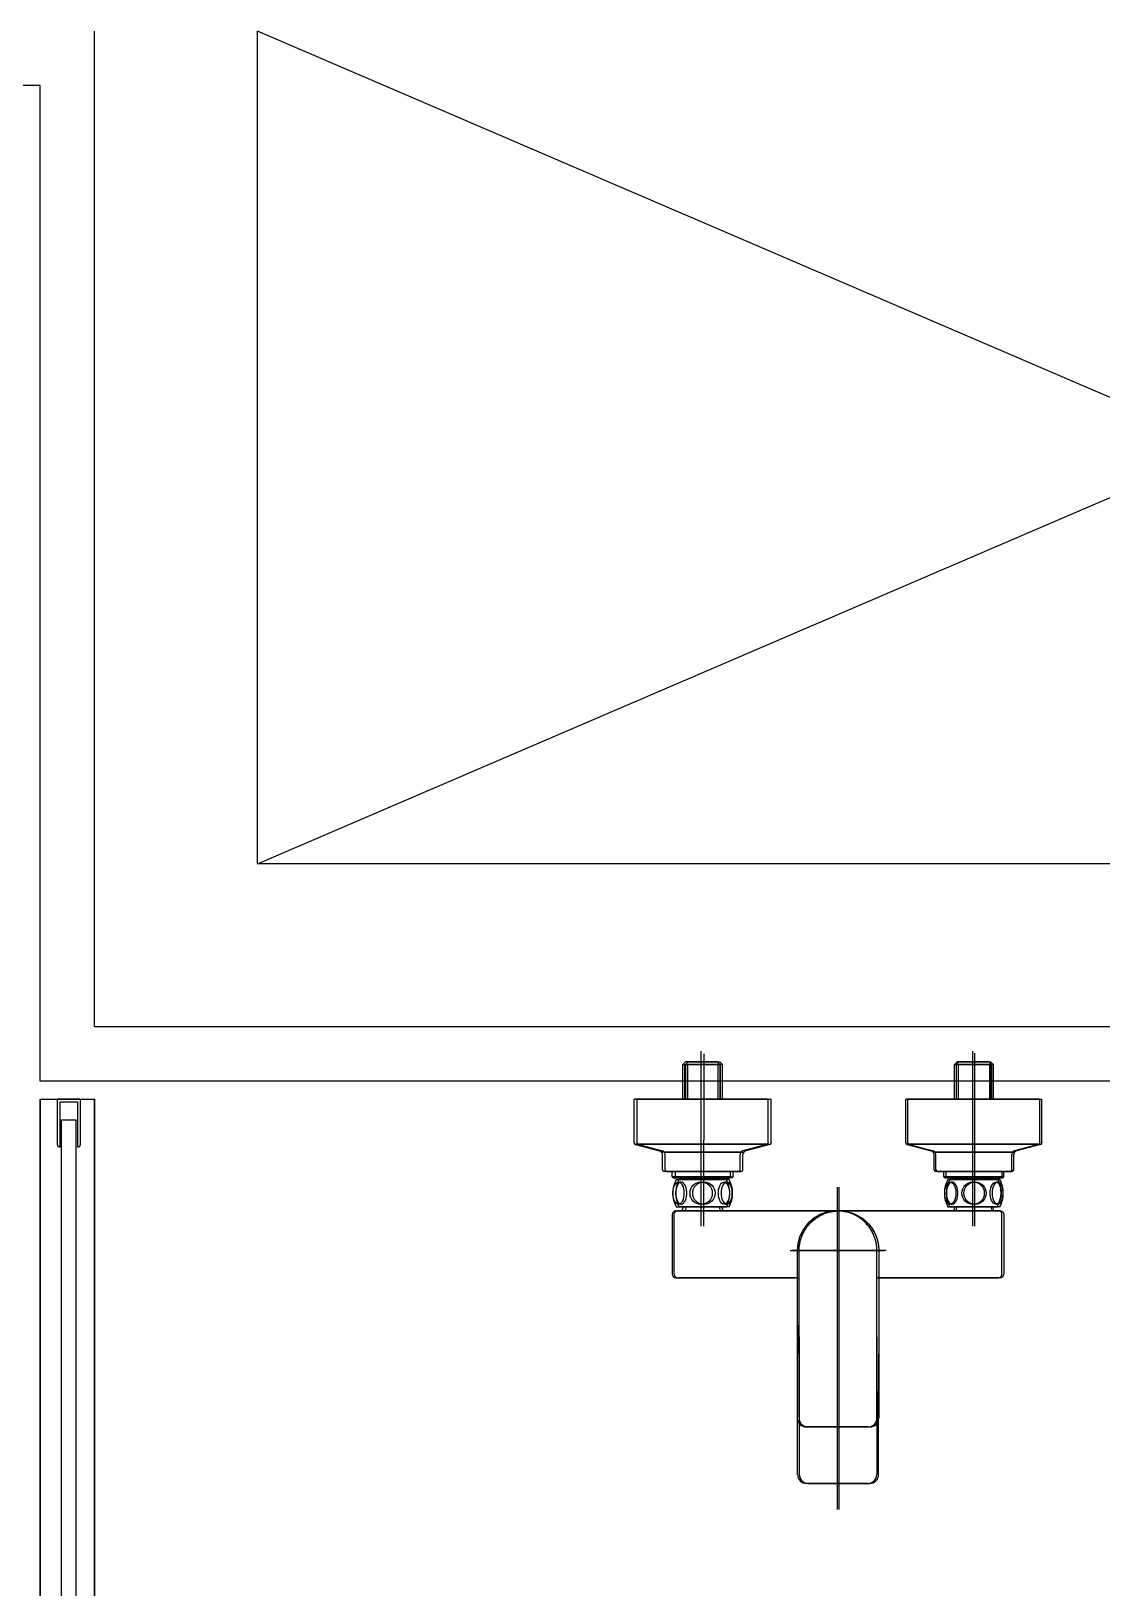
# Model space of a CAD drawing. Header units: millimetres. Extents: x 238075 to 303070, y -258150 to -205841.
# Drawn here: x 250818 to 251409, y -239571 to -238711 of the extents above; entities that cross this region are included whole.
import ezdxf

# ---------------------------------------------------------------- set-up
doc = ezdxf.new("R2010")
doc.units = ezdxf.units.MM
doc.header["$LTSCALE"] = 200
for name, color, linetype in [('L4', 4, 'Continuous'), ('아파트', 253, 'Continuous'), ('헤드반경1', 1, 'Continuous')]:
    doc.layers.add(name, color=color, linetype=linetype)

# ---------------------------------------------------------------- blocks, each defined once
blk = doc.blocks.new('A$C221D5E5E')
at = {"layer": '헤드반경1'}
blk.add_circle((0, 0), 2600, dxfattribs=at)

msp = doc.modelspace()

# ---------------------------------------------------------------- linework, layer by layer
at = {"layer": 'L4'}
for p, q in [((250852.64, -239261.22), (250852.64, -238711.22)), ((250942.64, -239171.22), (252012.64, -238711.22)), ((252012.64, -239171.22), (250942.64, -238711.22)), ((250942.64, -239171.22), (250942.64, -238711.22)), ((250822.64, -238741.22), (249402.64, -238741.22)), ((250822.64, -239291.22), (250822.64, -238741.22)), ((251842.64, -239171.22), (250942.64, -239171.22)), ((251752.64, -239261.22), (250852.64, -239261.22)), ((251187.64, -239371.48), (251187.64, -239274.68)), ((251189.09, -239371.48), (251189.21, -239276.24)), ((251337.63, -239371.48), (251337.63, -239274.68)), ((251338.64, -239371.48), (251338.64, -239275.87)), ((251178.89, -239280.68), (251177.39, -239282.18)), ((251177.39, -239301.22), (251177.39, -239282.18)), ((251177.39, -239282.18), (251197.89, -239282.18)), ((251178.55, -239301.22), (251178.55, -239282.18)), ((251196.39, -239280.68), (251178.89, -239280.68)), ((251178.9, -239282.18), (251180.4, -239280.68)), ((251178.9, -239282.18), (251178.9, -239301.22)), ((251199.4, -239282.18), (251178.9, -239282.18)), ((251180.06, -239282.18), (251180.06, -239301.22)), ((251180.4, -239280.68), (251197.9, -239280.68)), ((251197.89, -239282.18), (251196.39, -239280.68)), ((251196.73, -239282.18), (251196.73, -239301.22)), ((251197.89, -239282.18), (251197.89, -239301.22)), ((251197.9, -239280.68), (251199.4, -239282.18)), ((251198.24, -239301.22), (251198.24, -239282.18)), ((251199.4, -239301.22), (251199.4, -239282.18)), ((251328.88, -239280.68), (251327.38, -239282.18)), ((251327.38, -239301.22), (251327.38, -239282.18)), ((251327.38, -239282.18), (251347.88, -239282.18)), ((251328.39, -239282.18), (251329.89, -239280.68)), ((251328.39, -239282.18), (251328.39, -239301.22)), ((251348.89, -239282.18), (251328.39, -239282.18)), ((251328.54, -239301.22), (251328.54, -239282.18)), ((251346.38, -239280.68), (251328.88, -239280.68)), ((251329.55, -239282.18), (251329.55, -239301.22)), ((251329.89, -239280.68), (251347.39, -239280.68)), ((251347.88, -239282.18), (251346.38, -239280.68)), ((251346.72, -239282.18), (251346.72, -239301.22)), ((251347.39, -239280.68), (251348.89, -239282.18)), ((251347.73, -239301.22), (251347.73, -239282.18)), ((251347.88, -239282.18), (251347.88, -239301.22)), ((251348.89, -239301.22), (251348.89, -239282.18)), ((251722.64, -239291.22), (250822.64, -239291.22)), ((250822.64, -239301.22), (250822.64, -240301.22)), ((250822.64, -240301.22), (250822.64, -239301.22)), ((250822.64, -239301.22), (250852.64, -239301.22)), ((250831.1, -239301.41), (250831.1, -239301.41)), ((250832.04, -239301.65), (250832.04, -239326.15)), ((250843.84, -239301.22), (250833.04, -239301.22)), ((250833.69, -239327.35), (250833.69, -239302.65)), ((250833.69, -239302.65), (250843.19, -239302.65)), ((250839.03, -239301.41), (250839.03, -239301.41)), ((250843.19, -239302.65), (250843.19, -239327.35)), ((250844.84, -239326.15), (250844.84, -239301.65)), ((250852.64, -240301.22), (250852.64, -239301.22)), ((250852.64, -240301.22), (250852.64, -239301.22)), ((250852.64, -239301.22), (250852.64, -240301.22)), ((251150.64, -239325.22), (251150.64, -239301.22)), ((251224.64, -239301.22), (251150.64, -239301.22)), ((251152.15, -239325.22), (251152.15, -239301.22)), ((251152.15, -239301.22), (251226.15, -239301.22)), ((251224.64, -239325.22), (251224.64, -239301.22)), ((251226.15, -239325.22), (251226.15, -239301.22)), ((251300.63, -239325.22), (251300.63, -239301.22)), ((251374.63, -239301.22), (251300.63, -239301.22)), ((251301.64, -239325.22), (251301.64, -239301.22)), ((251301.64, -239301.22), (251375.64, -239301.22)), ((251374.63, -239325.22), (251374.63, -239301.22)), ((251375.64, -239325.22), (251375.64, -239301.22)), ((250834.44, -239689.49), (250834.44, -239312.65, 0)), ((250834.44, -239312.65, 0), (250842.44, -239312.65, 0)), ((250842.44, -239689.49), (250842.44, -239312.65, 0)), ((251150.64, -239325.22), (251150.64, -239325.4)), ((251224.41, -239326.03), (251150.87, -239326.03)), ((251151.38, -239326.36), (251164.64, -239329.83)), ((251152.15, -239325.22), (251152.15, -239325.4)), ((251152.38, -239326.03), (251225.92, -239326.03)), ((251152.96, -239326.38), (251166.15, -239329.83)), ((251223.83, -239326.38), (251210.63, -239329.83)), ((251225.4, -239326.36), (251212.14, -239329.83)), ((251224.64, -239325.22), (251224.64, -239325.4)), ((251226.15, -239325.22), (251226.15, -239325.4)), ((251300.63, -239325.22), (251300.63, -239325.4)), ((251374.4, -239326.03), (251300.86, -239326.03)), ((251301.38, -239326.36), (251314.63, -239329.83)), ((251301.64, -239325.22), (251301.64, -239325.4)), ((251301.87, -239326.03), (251375.41, -239326.03)), ((251302.45, -239326.38), (251315.64, -239329.83)), ((251373.82, -239326.38), (251360.62, -239329.83)), ((251374.89, -239326.36), (251361.63, -239329.83)), ((251374.63, -239325.22), (251374.63, -239325.4)), ((251375.64, -239325.22), (251375.64, -239325.4)), ((251209.55, -239330.54), (251165.72, -239330.54)), ((251166.14, -239340.22), (251166.14, -239331.77)), ((251167.23, -239330.54), (251211.06, -239330.54)), ((251167.65, -239340.22), (251167.65, -239331.77)), ((251209.14, -239340.22), (251209.14, -239331.77)), ((251210.65, -239340.22), (251210.65, -239331.77)), ((251359.55, -239330.54), (251315.71, -239330.54)), ((251316.13, -239340.22), (251316.13, -239331.77)), ((251316.72, -239330.54), (251360.55, -239330.54)), ((251317.14, -239340.22), (251317.14, -239331.77)), ((251359.13, -239340.22), (251359.13, -239331.77)), ((251360.14, -239340.22), (251360.14, -239331.77)), ((251208.14, -239341.22), (251167.14, -239341.22)), ((251168.65, -239341.22), (251209.65, -239341.22)), ((251171.64, -239344.18), (251171.64, -239341.22)), ((251172.14, -239344.68), (251171.64, -239344.18)), ((251203.64, -239344.18), (251171.64, -239344.18)), ((251203.14, -239344.68), (251172.14, -239344.68)), ((251172.14, -239344.68), (251203.14, -239344.68)), ((251173.15, -239341.22), (251173.15, -239344.18)), ((251173.15, -239344.18), (251173.65, -239344.68)), ((251173.15, -239344.18), (251205.15, -239344.18)), ((251204.65, -239344.68), (251173.65, -239344.68)), ((251204.65, -239344.68), (251173.65, -239344.68)), ((251173.79, -239345.68), (251201.49, -239345.68)), ((251203, -239345.68), (251175.3, -239345.68)), ((251175.94, -239345.68), (251175.94, -239344.68)), ((251177.45, -239344.68), (251177.45, -239345.68)), ((251199.34, -239344.68), (251199.34, -239345.68)), ((251200.85, -239345.68), (251200.85, -239344.68)), ((251203.64, -239344.18), (251203.14, -239344.68)), ((251203.64, -239341.22), (251203.64, -239344.18)), ((251204.65, -239344.68), (251205.15, -239344.18)), ((251205.15, -239344.18), (251205.15, -239341.22)), ((251358.13, -239341.22), (251317.13, -239341.22)), ((251318.14, -239341.22), (251359.14, -239341.22)), ((251321.63, -239344.18), (251321.63, -239341.22)), ((251322.13, -239344.68), (251321.63, -239344.18)), ((251353.63, -239344.18), (251321.63, -239344.18)), ((251322.13, -239344.68), (251353.13, -239344.68)), ((251322.13, -239344.68), (251353.13, -239344.68)), ((251322.64, -239341.22), (251322.64, -239344.18)), ((251322.64, -239344.18), (251323.14, -239344.68)), ((251322.64, -239344.18), (251354.64, -239344.18)), ((251323.14, -239344.68), (251354.14, -239344.68)), ((251354.14, -239344.68), (251323.14, -239344.68)), ((251323.78, -239345.68), (251351.48, -239345.68)), ((251352.49, -239345.68), (251324.79, -239345.68)), ((251325.93, -239345.68), (251325.93, -239344.68)), ((251326.94, -239344.68), (251326.94, -239345.68)), ((251349.33, -239344.68), (251349.33, -239345.68)), ((251350.34, -239345.68), (251350.34, -239344.68)), ((251353.63, -239344.18), (251353.13, -239344.68)), ((251353.63, -239341.22), (251353.63, -239344.18)), ((251354.14, -239344.68), (251354.64, -239344.18)), ((251354.64, -239344.18), (251354.64, -239341.22)), ((251172.01, -239352.56), (251172.13, -239351.34)), ((251172.01, -239353.8), (251172.01, -239352.56)), ((251172.13, -239355.02), (251172.01, -239353.8)), ((251172.13, -239351.34), (251172.38, -239350.19)), ((251172.38, -239356.16), (251172.13, -239355.02)), ((251172.38, -239350.19), (251172.73, -239349.17)), ((251172.73, -239349.17), (251173.18, -239348.32)), ((251173.18, -239348.32), (251173.7, -239347.66)), ((251173.57, -239351.94), (251173.5, -239353.18)), ((251173.5, -239353.18), (251173.57, -239354.42)), ((251173.75, -239350.75), (251173.57, -239351.94)), ((251173.57, -239354.42), (251173.75, -239355.6)), ((251173.7, -239347.66), (251174.28, -239347.23)), ((251174.05, -239349.67), (251173.75, -239350.75)), ((251174.45, -239348.72), (251174.05, -239349.67)), ((251174.28, -239347.23), (251174.89, -239347.04)), ((251174.94, -239347.96), (251174.45, -239348.72)), ((251174.89, -239347.04), (251175.5, -239347.1)), ((251175.49, -239347.41), (251174.94, -239347.96)), ((251176.09, -239347.1), (251175.49, -239347.41)), ((251175.5, -239347.1), (251176.1, -239347.41)), ((251176.7, -239347.04), (251176.09, -239347.1)), ((251176.1, -239347.41), (251176.65, -239347.96)), ((251176.65, -239347.96), (251177.14, -239348.72)), ((251177.31, -239347.23), (251176.7, -239347.04)), ((251177.14, -239348.72), (251177.54, -239349.67)), ((251177.89, -239347.66), (251177.31, -239347.23)), ((251177.54, -239349.67), (251177.84, -239350.75)), ((251177.84, -239350.75), (251178.02, -239351.94)), ((251178.02, -239354.42), (251177.84, -239355.6)), ((251178.41, -239348.32), (251177.89, -239347.66)), ((251178.02, -239351.94), (251178.08, -239353.18)), ((251178.08, -239353.18), (251178.02, -239354.42)), ((251178.86, -239349.17), (251178.41, -239348.32)), ((251179.21, -239350.19), (251178.86, -239349.17)), ((251179.45, -239351.34), (251179.21, -239350.19)), ((251179.21, -239356.16), (251179.45, -239355.02)), ((251179.58, -239352.56), (251179.45, -239351.34)), ((251179.45, -239355.02), (251179.58, -239353.8)), ((251179.58, -239353.8), (251179.58, -239352.56)), ((251197.07, -239352.56), (251197.19, -239351.34)), ((251197.07, -239353.8), (251197.07, -239352.56)), ((251197.19, -239355.02), (251197.07, -239353.8)), ((251197.19, -239351.34), (251197.44, -239350.19)), ((251197.44, -239356.16), (251197.19, -239355.02)), ((251197.44, -239350.19), (251197.8, -239349.17)), ((251197.8, -239349.17), (251198.25, -239348.32)), ((251198.25, -239348.32), (251198.79, -239347.66)), ((251198.62, -239351.94), (251198.56, -239353.18)), ((251198.56, -239353.18), (251198.62, -239354.42)), ((251198.81, -239350.75), (251198.62, -239351.94)), ((251198.62, -239354.42), (251198.81, -239355.6)), ((251198.79, -239347.66), (251199.38, -239347.23)), ((251199.12, -239349.67), (251198.81, -239350.75)), ((251199.52, -239348.72), (251199.12, -239349.67)), ((251199.38, -239347.23), (251200, -239347.04)), ((251200.02, -239347.96), (251199.52, -239348.72)), ((251200, -239347.04), (251200.62, -239347.1)), ((251200.59, -239347.41), (251200.02, -239347.96)), ((251201.19, -239347.1), (251200.59, -239347.41)), ((251200.62, -239347.1), (251201.23, -239347.41)), ((251201.82, -239347.04), (251201.19, -239347.1)), ((251201.23, -239347.41), (251201.8, -239347.96)), ((251201.8, -239347.96), (251202.29, -239348.72)), ((251202.44, -239347.23), (251201.82, -239347.04)), ((251202.29, -239348.72), (251202.7, -239349.67)), ((251203.03, -239347.66), (251202.44, -239347.23)), ((251202.7, -239349.67), (251203.01, -239350.75)), ((251203.01, -239350.75), (251203.2, -239351.94)), ((251203.2, -239354.42), (251203.01, -239355.6)), ((251203.56, -239348.32), (251203.03, -239347.66)), ((251203.2, -239351.94), (251203.26, -239353.18)), ((251203.26, -239353.18), (251203.2, -239354.42)), ((251204.02, -239349.17), (251203.56, -239348.32)), ((251204.38, -239350.19), (251204.02, -239349.17)), ((251204.63, -239351.34), (251204.38, -239350.19)), ((251204.38, -239356.16), (251204.63, -239355.02)), ((251204.75, -239352.56), (251204.63, -239351.34)), ((251204.63, -239355.02), (251204.75, -239353.8)), ((251204.75, -239353.8), (251204.75, -239352.56)), ((251262.64, -239349.89), (251262.64, -239528)), ((251263.64, -239349.89), (251263.64, -239528)), ((251322.02, -239352.56), (251322.15, -239351.34)), ((251322.02, -239353.8), (251322.02, -239352.56)), ((251322.15, -239355.02), (251322.02, -239353.8)), ((251322.15, -239351.34), (251322.4, -239350.19)), ((251322.4, -239356.16), (251322.15, -239355.02)), ((251322.4, -239350.19), (251322.76, -239349.17)), ((251322.76, -239349.17), (251323.21, -239348.32)), ((251323.08, -239351.94), (251323.02, -239353.18)), ((251323.02, -239353.18), (251323.08, -239354.42)), ((251323.27, -239350.75), (251323.08, -239351.94)), ((251323.08, -239354.42), (251323.27, -239355.6)), ((251323.21, -239348.32), (251323.74, -239347.66)), ((251323.57, -239349.67), (251323.27, -239350.75)), ((251323.98, -239348.72), (251323.57, -239349.67)), ((251323.74, -239347.66), (251324.33, -239347.23)), ((251324.48, -239347.96), (251323.98, -239348.72)), ((251324.33, -239347.23), (251324.95, -239347.04)), ((251325.04, -239347.41), (251324.48, -239347.96)), ((251324.95, -239347.04), (251325.58, -239347.1)), ((251325.65, -239347.1), (251325.04, -239347.41)), ((251325.58, -239347.1), (251326.19, -239347.41)), ((251326.28, -239347.04), (251325.65, -239347.1)), ((251326.19, -239347.41), (251326.75, -239347.96)), ((251326.9, -239347.23), (251326.28, -239347.04)), ((251326.75, -239347.96), (251327.25, -239348.72)), ((251327.49, -239347.66), (251326.9, -239347.23)), ((251327.25, -239348.72), (251327.66, -239349.67)), ((251328.02, -239348.32), (251327.49, -239347.66)), ((251327.66, -239349.67), (251327.96, -239350.75)), ((251327.96, -239350.75), (251328.15, -239351.94)), ((251328.15, -239354.42), (251327.96, -239355.6)), ((251328.48, -239349.17), (251328.02, -239348.32)), ((251328.15, -239351.94), (251328.22, -239353.18)), ((251328.22, -239353.18), (251328.15, -239354.42)), ((251328.84, -239350.19), (251328.48, -239349.17)), ((251329.08, -239351.34), (251328.84, -239350.19)), ((251328.84, -239356.16), (251329.08, -239355.02)), ((251329.21, -239352.56), (251329.08, -239351.34)), ((251329.08, -239355.02), (251329.21, -239353.8)), ((251329.21, -239353.8), (251329.21, -239352.56)), ((251347.2, -239352.56), (251347.32, -239351.34)), ((251347.2, -239353.8), (251347.2, -239352.56)), ((251347.32, -239355.02), (251347.2, -239353.8)), ((251347.32, -239351.34), (251347.56, -239350.19)), ((251347.56, -239356.16), (251347.32, -239355.02)), ((251347.56, -239350.19), (251347.92, -239349.17)), ((251347.92, -239349.17), (251348.36, -239348.32)), ((251348.25, -239351.94), (251348.19, -239353.18)), ((251348.19, -239353.18), (251348.25, -239354.42)), ((251348.44, -239350.75), (251348.25, -239351.94)), ((251348.25, -239354.42), (251348.44, -239355.6)), ((251348.36, -239348.32), (251348.89, -239347.66)), ((251348.74, -239349.67), (251348.44, -239350.75)), ((251349.14, -239348.72), (251348.74, -239349.67)), ((251348.89, -239347.66), (251349.46, -239347.23)), ((251349.63, -239347.96), (251349.14, -239348.72)), ((251349.46, -239347.23), (251350.07, -239347.04)), ((251350.18, -239347.41), (251349.63, -239347.96)), ((251350.07, -239347.04), (251350.69, -239347.1)), ((251350.77, -239347.1), (251350.18, -239347.41)), ((251350.69, -239347.1), (251351.28, -239347.41)), ((251351.39, -239347.04), (251350.77, -239347.1)), ((251351.28, -239347.41), (251351.84, -239347.96)), ((251352, -239347.23), (251351.39, -239347.04)), ((251351.84, -239347.96), (251352.32, -239348.72)), ((251352.58, -239347.66), (251352, -239347.23)), ((251352.32, -239348.72), (251352.73, -239349.67)), ((251353.1, -239348.32), (251352.58, -239347.66)), ((251352.73, -239349.67), (251353.02, -239350.75)), ((251353.02, -239350.75), (251353.21, -239351.94)), ((251353.21, -239354.42), (251353.02, -239355.6)), ((251353.55, -239349.17), (251353.1, -239348.32)), ((251353.21, -239351.94), (251353.27, -239353.18)), ((251353.27, -239353.18), (251353.21, -239354.42)), ((251353.9, -239350.19), (251353.55, -239349.17)), ((251354.14, -239351.34), (251353.9, -239350.19)), ((251353.9, -239356.16), (251354.14, -239355.02)), ((251354.26, -239352.56), (251354.14, -239351.34)), ((251354.14, -239355.02), (251354.26, -239353.8)), ((251354.26, -239353.8), (251354.26, -239352.56)), ((251172.73, -239357.18), (251172.38, -239356.16)), ((251173.18, -239358.04), (251172.73, -239357.18)), ((251173.7, -239358.7), (251173.18, -239358.04)), ((251173.63, -239362.98), (251262.64, -239362.98)), ((251174.28, -239359.13), (251173.7, -239358.7)), ((251173.75, -239355.6), (251174.05, -239356.69)), ((251173.79, -239360.68), (251201.49, -239360.68)), ((251174.05, -239356.69), (251174.45, -239357.64)), ((251174.89, -239359.32), (251174.28, -239359.13)), ((251174.45, -239357.64), (251174.94, -239358.4)), ((251263.64, -239362.98), (251174.63, -239362.98)), ((251175.5, -239359.26), (251174.89, -239359.32)), ((251174.94, -239358.4), (251175.49, -239358.94)), ((251203, -239360.68), (251175.3, -239360.68)), ((251175.49, -239358.94), (251176.09, -239359.26)), ((251176.1, -239358.94), (251175.5, -239359.26)), ((251176.09, -239359.26), (251176.7, -239359.32)), ((251176.65, -239358.4), (251176.1, -239358.94)), ((251177.14, -239357.64), (251176.65, -239358.4)), ((251176.7, -239359.32), (251177.31, -239359.13)), ((251177.54, -239356.69), (251177.14, -239357.64)), ((251177.14, -239362.98), (251177.75, -239360.68)), ((251177.31, -239359.13), (251177.89, -239358.7)), ((251177.84, -239355.6), (251177.54, -239356.69)), ((251177.89, -239358.7), (251178.41, -239358.04)), ((251178.41, -239358.04), (251178.86, -239357.18)), ((251179.26, -239360.68), (251178.65, -239362.98)), ((251178.86, -239357.18), (251179.21, -239356.16)), ((251199.15, -239362.98), (251179.15, -239362.98)), ((251197.8, -239357.18), (251197.44, -239356.16)), ((251197.52, -239360.68), (251198.14, -239362.98)), ((251198.25, -239358.04), (251197.8, -239357.18)), ((251198.79, -239358.7), (251198.25, -239358.04)), ((251199.38, -239359.13), (251198.79, -239358.7)), ((251198.81, -239355.6), (251199.12, -239356.69)), ((251199.65, -239362.98), (251199.03, -239360.68)), ((251199.12, -239356.69), (251199.52, -239357.64)), ((251200, -239359.32), (251199.38, -239359.13)), ((251199.52, -239357.64), (251200.02, -239358.4)), ((251200.62, -239359.26), (251200, -239359.32)), ((251200.02, -239358.4), (251200.59, -239358.94)), ((251200.59, -239358.94), (251201.19, -239359.26)), ((251201.23, -239358.94), (251200.62, -239359.26)), ((251201.19, -239359.26), (251201.82, -239359.32)), ((251201.8, -239358.4), (251201.23, -239358.94)), ((251202.29, -239357.64), (251201.8, -239358.4)), ((251201.82, -239359.32), (251202.44, -239359.13)), ((251202.7, -239356.69), (251202.29, -239357.64)), ((251202.44, -239359.13), (251203.03, -239358.7)), ((251203.01, -239355.6), (251202.7, -239356.69)), ((251203.03, -239358.7), (251203.56, -239358.04)), ((251203.56, -239358.04), (251204.02, -239357.18)), ((251204.02, -239357.18), (251204.38, -239356.16)), ((251262.64, -239362.98), (251351.65, -239362.98)), ((251352.65, -239362.98), (251263.64, -239362.98)), ((251274.05, -239363.77), (251274.05, -239363.8)), ((251322.76, -239357.18), (251322.4, -239356.16)), ((251323.21, -239358.04), (251322.76, -239357.18)), ((251323.74, -239358.7), (251323.21, -239358.04)), ((251323.27, -239355.6), (251323.57, -239356.69)), ((251323.57, -239356.69), (251323.98, -239357.64)), ((251324.33, -239359.13), (251323.74, -239358.7)), ((251323.78, -239360.68), (251351.48, -239360.68)), ((251323.98, -239357.64), (251324.48, -239358.4)), ((251324.95, -239359.32), (251324.33, -239359.13)), ((251324.48, -239358.4), (251325.04, -239358.94)), ((251352.49, -239360.68), (251324.79, -239360.68)), ((251325.58, -239359.26), (251324.95, -239359.32)), ((251325.04, -239358.94), (251325.65, -239359.26)), ((251326.19, -239358.94), (251325.58, -239359.26)), ((251325.65, -239359.26), (251326.28, -239359.32)), ((251326.75, -239358.4), (251326.19, -239358.94)), ((251326.28, -239359.32), (251326.9, -239359.13)), ((251327.25, -239357.64), (251326.75, -239358.4)), ((251326.9, -239359.13), (251327.49, -239358.7)), ((251327.13, -239362.98), (251327.74, -239360.68)), ((251327.66, -239356.69), (251327.25, -239357.64)), ((251327.49, -239358.7), (251328.02, -239358.04)), ((251327.63, -239362.98), (251347.63, -239362.98)), ((251327.96, -239355.6), (251327.66, -239356.69)), ((251328.02, -239358.04), (251328.48, -239357.18)), ((251328.75, -239360.68), (251328.14, -239362.98)), ((251328.48, -239357.18), (251328.84, -239356.16)), ((251347.51, -239360.68), (251348.13, -239362.98)), ((251347.92, -239357.18), (251347.56, -239356.16)), ((251348.36, -239358.04), (251347.92, -239357.18)), ((251348.89, -239358.7), (251348.36, -239358.04)), ((251348.44, -239355.6), (251348.74, -239356.69)), ((251349.14, -239362.98), (251348.52, -239360.68)), ((251348.74, -239356.69), (251349.14, -239357.64)), ((251349.46, -239359.13), (251348.89, -239358.7)), ((251349.14, -239357.64), (251349.63, -239358.4)), ((251350.07, -239359.32), (251349.46, -239359.13)), ((251349.63, -239358.4), (251350.18, -239358.94)), ((251350.69, -239359.26), (251350.07, -239359.32)), ((251350.18, -239358.94), (251350.77, -239359.26)), ((251351.28, -239358.94), (251350.69, -239359.26)), ((251350.77, -239359.26), (251351.39, -239359.32)), ((251351.84, -239358.4), (251351.28, -239358.94)), ((251351.39, -239359.32), (251352, -239359.13)), ((251352.32, -239357.64), (251351.84, -239358.4)), ((251352, -239359.13), (251352.58, -239358.7)), ((251352.73, -239356.69), (251352.32, -239357.64)), ((251352.58, -239358.7), (251353.1, -239358.04)), ((251353.02, -239355.6), (251352.73, -239356.69)), ((251353.1, -239358.04), (251353.55, -239357.18)), ((251353.55, -239357.18), (251353.9, -239356.16)), ((251171.64, -239364.98), (251171.64, -239396.49)), ((251172.64, -239396.49), (251172.64, -239364.98)), ((251353.64, -239396.49), (251353.64, -239364.98)), ((251354.64, -239364.98), (251354.64, -239396.49)), ((251236.64, -239384.93), (251288.64, -239384.93)), ((251289.64, -239384.93), (251237.64, -239384.93)), ((251240.64, -239384.93), (251240.64, -239399.96)), ((251241.64, -239399.96), (251241.64, -239384.93)), ((251284.64, -239399.96), (251284.64, -239384.93)), ((251285.64, -239384.93), (251285.64, -239399.96)), ((251173.64, -239399.96), (251239.19, -239399.96)), ((251240.19, -239399.96), (251174.64, -239399.96)), ((251240.64, -239399.96), (251240.64, -239401.96)), ((251240.64, -239401.96), (251240.65, -239409.96)), ((251241.64, -239399.37), (251241.62, -239399.27)), ((251241.67, -239432.62), (251241.64, -239399.96)), ((251284.61, -239432.62), (251284.64, -239399.96)), ((251284.64, -239399.37), (251284.65, -239399.27)), ((251285.64, -239401.96), (251285.63, -239409.96)), ((251285.64, -239399.96), (251285.64, -239401.96)), ((251286.09, -239399.96), (251351.64, -239399.96)), ((251352.64, -239399.96), (251287.09, -239399.96)), ((251240.65, -239409.96), (251240.68, -239441.96)), ((251285.63, -239409.96), (251285.6, -239441.96)), ((251241.67, -239432.62), (251241.75, -239508.52)), ((251284.61, -239432.62), (251284.53, -239508.52)), ((251240.72, -239482.08), (251240.68, -239441.97)), ((251285.56, -239482.08), (251285.6, -239441.97)), ((251240.74, -239508.52), (251240.72, -239482.08)), ((251279.64, -239482.35), (251245.64, -239482.35)), ((251246.64, -239482.35), (251280.64, -239482.35)), ((251285.53, -239508.52), (251285.56, -239482.08)), ((251279.53, -239513.52), (251245.75, -239513.52)), ((251246.75, -239513.52), (251280.53, -239513.52))]:
    msp.add_line(p, q, dxfattribs=at)
for centre in [(251187.56, -239353.18), (251189.07, -239353.18), (251337.71, -239353.18), (251338.72, -239353.18)]:
    msp.add_circle(centre, 6.15, dxfattribs=at)
for centre, radius, start, end in [((250832.68, -239301.77), 0.652, 56.60222, 169.79745), ((250844.2, -239301.77), 0.652, 10.20255, 123.39778), ((250833.54, -239326.15), 1.5, 180, 266.03486), ((250833.39, -239327.35), 0.3, 278.87343, 0), ((250843.49, -239327.35), 0.3, 180, 261.12657), ((250843.34, -239326.15), 1.5, 273.96514, 360), ((251151.64, -239325.4), 1, 180, 255.33878), ((251153.15, -239325.4), 1, 180, 259.04594), ((251223.64, -239325.4), 1, 280.95406, 0), ((251225.15, -239325.4), 1, 284.66122, 0), ((251301.63, -239325.4), 1, 180, 255.33878), ((251302.64, -239325.4), 1, 180, 259.04594), ((251373.63, -239325.4), 1, 280.95406, 0), ((251374.64, -239325.4), 1, 284.66122, 0), ((251164.14, -239331.77), 2, 0, 75.33878), ((251165.65, -239331.77), 2, 0, 75.33878), ((251211.14, -239331.77), 2, 104.66122, 180), ((251212.65, -239331.77), 2, 104.66122, 180), ((251314.13, -239331.77), 2, 0, 75.33878), ((251315.14, -239331.77), 2, 0, 75.33878), ((251361.13, -239331.77), 2, 104.66122, 180), ((251362.14, -239331.77), 2, 104.66122, 180), ((251167.14, -239340.22), 1, 180, 270), ((251168.65, -239340.22), 1, 180, 270), ((251187.64, -239353.18), 15.75, 151.56311, 180), ((251189.15, -239353.18), 15.75, 151.56311, 208.43689), ((251187.64, -239353.18), 15.75, 331.56311, 28.43689), ((251189.15, -239353.18), 15.75, 0, 28.43689), ((251208.14, -239340.22), 1, 270, 0), ((251209.65, -239340.22), 1, 270, 0), ((251317.13, -239340.22), 1, 180, 270), ((251318.14, -239340.22), 1, 180, 270), ((251337.63, -239353.18), 15.75, 151.56311, 180), ((251338.64, -239353.18), 15.75, 151.56311, 208.43689), ((251337.37, -239352.72), 15.77, 329.6691, 26.51259), ((251338.64, -239353.18), 15.75, 0, 28.43689), ((251358.13, -239340.22), 1, 270, 0), ((251359.14, -239340.22), 1, 270, 0), ((251187.64, -239353.18), 15.75, 180, 208.43689), ((251189.15, -239353.18), 15.75, 331.56311, 0), ((251337.63, -239353.18), 15.75, 180, 208.43689), ((251338.64, -239353.18), 15.75, 331.56311, 0), ((251173.64, -239397.96), 2, 180, 270), ((251174.64, -239397.96), 2, 180, 270), ((251351.64, -239397.96), 2, 270, 0), ((251352.64, -239397.96), 2, 270, 0), ((251239.19, -239404.96), 5, 77.65772, 89.99996), ((251240.19, -239404.96), 5, 73.16689, 90.00001), ((251239.19, -239404.96), 5, 73.16586, 77.659), ((251286.09, -239404.96), 5, 89.99999, 106.83311), ((251287.08, -239404.96), 5, 102.341, 106.83414), ((251287.09, -239404.96), 5, 90.00004, 102.34228), ((251245.64, -239477.35), 5, 180, 270), ((251246.64, -239477.35), 5, 180, 270), ((251279.64, -239477.35), 5, 270, 0), ((251280.64, -239477.35), 5, 270, 0), ((251245.75, -239508.52), 5, 180.05794, 270), ((251246.75, -239508.52), 5, 180.05794, 270), ((251279.53, -239508.52), 5, 270, 359.94206), ((251280.53, -239508.52), 5, 270, 359.94206)]:
    msp.add_arc(centre, radius, start, end, dxfattribs=at)
for points, knots in [([(251173.64, -239362.98), (251173.4, -239362.98), (251173.15, -239363.02), (251172.66, -239363.22), (251172.42, -239363.37), (251172.03, -239363.76), (251171.88, -239364), (251171.68, -239364.49), (251171.64, -239364.74), (251171.64, -239364.98)], [0, 0, 0, 0, 0.25, 0.25, 0.5, 0.5, 0.75, 0.75, 1, 1, 1, 1]), ([(251172.64, -239364.98), (251172.64, -239364.74), (251172.68, -239364.49), (251172.88, -239364), (251173.03, -239363.76), (251173.42, -239363.37), (251173.66, -239363.22), (251174.15, -239363.02), (251174.4, -239362.98), (251174.64, -239362.98)], [0, 0, 0, 0, 0.25, 0.25, 0.5, 0.5, 0.75, 0.75, 1, 1, 1, 1]), ([(251284.64, -239384.93), (251284.64, -239383.48), (251284.5, -239382.06), (251284.08, -239379.95), (251283.91, -239379.26), (251283.49, -239377.88), (251283.24, -239377.19), (251282.42, -239375.19), (251281.74, -239373.93), (251280.55, -239372.13), (251280.12, -239371.55), (251279.2, -239370.43), (251278.71, -239369.89), (251277.19, -239368.37), (251276.08, -239367.46), (251274.58, -239366.45), (251274.27, -239366.25), (251273.65, -239365.88), (251273.34, -239365.7), (251272.38, -239365.19), (251271.73, -239364.89), (251270.41, -239364.34), (251269.73, -239364.09), (251268.7, -239363.78), (251268.35, -239363.68), (251267.65, -239363.51), (251267.29, -239363.43), (251265.52, -239363.07), (251264.09, -239362.93), (251261.94, -239362.93), (251261.22, -239362.96), (251260.13, -239363.07), (251259.77, -239363.11), (251259.06, -239363.22), (251258.7, -239363.28), (251256.94, -239363.63), (251255.56, -239364.05), (251253.56, -239364.88), (251252.9, -239365.19), (251251.63, -239365.87), (251251.01, -239366.24), (251249.22, -239367.44), (251248.11, -239368.35), (251246.05, -239370.4), (251245.14, -239371.51), (251243.95, -239373.3), (251243.58, -239373.92), (251242.9, -239375.19), (251242.59, -239375.85), (251241.76, -239377.85), (251241.34, -239379.22), (251240.92, -239381.33), (251240.82, -239382.04), (251240.67, -239383.48), (251240.64, -239384.21), (251240.64, -239384.93)], [0, 0, 0, 0, 0.0625, 0.0625, 0.09375, 0.09375, 0.125, 0.125, 0.1875, 0.1875, 0.21875, 0.21875, 0.25, 0.25, 0.3125, 0.3125, 0.328125, 0.328125, 0.34375, 0.34375, 0.375, 0.375, 0.40625, 0.40625, 0.421875, 0.421875, 0.4375, 0.4375, 0.5, 0.5, 0.53125, 0.53125, 0.546875, 0.546875, 0.5625, 0.5625, 0.625, 0.625, 0.65625, 0.65625, 0.6875, 0.6875, 0.75, 0.75, 0.8125, 0.8125, 0.84375, 0.84375, 0.875, 0.875, 0.9375, 0.9375, 0.96875, 0.96875, 1, 1, 1, 1]), ([(251284.64, -239384.93), (251284.64, -239384.21), (251284.6, -239383.48), (251284.46, -239382.04), (251284.35, -239381.32), (251283.93, -239379.21), (251283.51, -239377.85), (251282.68, -239375.85), (251282.37, -239375.19), (251281.68, -239373.92), (251281.31, -239373.31), (251280.52, -239372.12), (251280.09, -239371.55), (251279.18, -239370.44), (251278.69, -239369.9), (251277.15, -239368.37), (251276.04, -239367.46), (251274.25, -239366.27), (251273.64, -239365.9), (251272.36, -239365.23), (251271.7, -239364.91), (251269.71, -239364.09), (251268.34, -239363.68), (251266.58, -239363.33), (251266.22, -239363.27), (251265.51, -239363.16), (251265.15, -239363.12), (251264.07, -239363.01), (251263.35, -239362.98), (251261.2, -239362.98), (251259.78, -239363.12), (251258.01, -239363.47), (251257.65, -239363.55), (251256.95, -239363.72), (251256.6, -239363.82), (251255.57, -239364.13), (251254.9, -239364.37), (251253.57, -239364.91), (251252.92, -239365.22), (251251.97, -239365.73), (251251.66, -239365.9), (251251.04, -239366.27), (251250.73, -239366.47), (251249.23, -239367.47), (251248.12, -239368.37), (251246.6, -239369.89), (251246.11, -239370.42), (251245.19, -239371.54), (251244.76, -239372.12), (251243.56, -239373.91), (251242.88, -239375.17), (251242.05, -239377.16), (251241.8, -239377.85), (251241.38, -239379.23), (251241.21, -239379.93), (251240.93, -239381.33), (251240.82, -239382.04), (251240.68, -239383.48), (251240.64, -239384.2), (251240.64, -239384.93)], [0, 0, 0, 0, 0.03125, 0.03125, 0.0625, 0.0625, 0.125, 0.125, 0.15625, 0.15625, 0.1875, 0.1875, 0.21875, 0.21875, 0.25, 0.25, 0.3125, 0.3125, 0.34375, 0.34375, 0.375, 0.375, 0.4375, 0.4375, 0.453125, 0.453125, 0.46875, 0.46875, 0.5, 0.5, 0.5625, 0.5625, 0.578125, 0.578125, 0.59375, 0.59375, 0.625, 0.625, 0.65625, 0.65625, 0.671875, 0.671875, 0.6875, 0.6875, 0.75, 0.75, 0.78125, 0.78125, 0.8125, 0.8125, 0.875, 0.875, 0.90625, 0.90625, 0.9375, 0.9375, 0.96875, 0.96875, 1, 1, 1, 1]), ([(251241.64, -239384.93), (251241.64, -239383.48), (251241.78, -239382.06), (251242.2, -239379.95), (251242.37, -239379.26), (251242.79, -239377.88), (251243.03, -239377.19), (251243.86, -239375.19), (251244.53, -239373.93), (251245.73, -239372.13), (251246.16, -239371.55), (251247.08, -239370.43), (251247.56, -239369.89), (251249.09, -239368.37), (251250.19, -239367.46), (251251.7, -239366.45), (251252, -239366.25), (251252.63, -239365.88), (251252.94, -239365.7), (251253.89, -239365.19), (251254.54, -239364.89), (251255.87, -239364.34), (251256.54, -239364.09), (251257.58, -239363.78), (251257.92, -239363.68), (251258.63, -239363.51), (251258.98, -239363.43), (251260.76, -239363.07), (251262.19, -239362.93), (251264.34, -239362.93), (251265.06, -239362.96), (251266.14, -239363.07), (251266.5, -239363.11), (251267.22, -239363.22), (251267.58, -239363.28), (251269.34, -239363.63), (251270.71, -239364.05), (251272.71, -239364.88), (251273.37, -239365.19), (251274.65, -239365.87), (251275.26, -239366.24), (251277.05, -239367.44), (251278.17, -239368.35), (251280.22, -239370.4), (251281.13, -239371.51), (251282.33, -239373.3), (251282.7, -239373.92), (251283.38, -239375.19), (251283.69, -239375.85), (251284.52, -239377.85), (251284.93, -239379.22), (251285.35, -239381.33), (251285.46, -239382.04), (251285.6, -239383.48), (251285.64, -239384.21), (251285.64, -239384.93)], [0, 0, 0, 0, 0.0625, 0.0625, 0.09375, 0.09375, 0.125, 0.125, 0.1875, 0.1875, 0.21875, 0.21875, 0.25, 0.25, 0.3125, 0.3125, 0.328125, 0.328125, 0.34375, 0.34375, 0.375, 0.375, 0.40625, 0.40625, 0.421875, 0.421875, 0.4375, 0.4375, 0.5, 0.5, 0.53125, 0.53125, 0.546875, 0.546875, 0.5625, 0.5625, 0.625, 0.625, 0.65625, 0.65625, 0.6875, 0.6875, 0.75, 0.75, 0.8125, 0.8125, 0.84375, 0.84375, 0.875, 0.875, 0.9375, 0.9375, 0.96875, 0.96875, 1, 1, 1, 1]), ([(251241.64, -239384.93), (251241.64, -239384.21), (251241.68, -239383.48), (251241.82, -239382.04), (251241.93, -239381.32), (251242.35, -239379.21), (251242.77, -239377.85), (251243.6, -239375.85), (251243.91, -239375.19), (251244.59, -239373.92), (251244.96, -239373.31), (251245.76, -239372.12), (251246.19, -239371.55), (251247.1, -239370.44), (251247.58, -239369.9), (251249.12, -239368.37), (251250.24, -239367.46), (251252.02, -239366.27), (251252.64, -239365.9), (251253.91, -239365.23), (251254.57, -239364.91), (251256.57, -239364.09), (251257.94, -239363.68), (251259.7, -239363.33), (251260.05, -239363.27), (251260.77, -239363.16), (251261.13, -239363.12), (251262.21, -239363.01), (251262.92, -239362.98), (251265.07, -239362.98), (251266.5, -239363.12), (251268.27, -239363.47), (251268.63, -239363.55), (251269.33, -239363.72), (251269.67, -239363.82), (251270.71, -239364.13), (251271.38, -239364.37), (251272.7, -239364.91), (251273.35, -239365.22), (251274.3, -239365.73), (251274.62, -239365.9), (251275.24, -239366.27), (251275.54, -239366.47), (251277.05, -239367.47), (251278.16, -239368.37), (251279.68, -239369.89), (251280.16, -239370.42), (251281.08, -239371.54), (251281.52, -239372.12), (251282.72, -239373.91), (251283.39, -239375.17), (251284.23, -239377.16), (251284.47, -239377.85), (251284.89, -239379.23), (251285.07, -239379.93), (251285.35, -239381.33), (251285.46, -239382.04), (251285.6, -239383.48), (251285.64, -239384.2), (251285.64, -239384.93)], [0, 0, 0, 0, 0.03125, 0.03125, 0.0625, 0.0625, 0.125, 0.125, 0.15625, 0.15625, 0.1875, 0.1875, 0.21875, 0.21875, 0.25, 0.25, 0.3125, 0.3125, 0.34375, 0.34375, 0.375, 0.375, 0.4375, 0.4375, 0.453125, 0.453125, 0.46875, 0.46875, 0.5, 0.5, 0.5625, 0.5625, 0.578125, 0.578125, 0.59375, 0.59375, 0.625, 0.625, 0.65625, 0.65625, 0.671875, 0.671875, 0.6875, 0.6875, 0.75, 0.75, 0.78125, 0.78125, 0.8125, 0.8125, 0.875, 0.875, 0.90625, 0.90625, 0.9375, 0.9375, 0.96875, 0.96875, 1, 1, 1, 1]), ([(251353.64, -239364.98), (251353.64, -239364.74), (251353.59, -239364.49), (251353.4, -239364), (251353.25, -239363.76), (251352.86, -239363.37), (251352.62, -239363.22), (251352.13, -239363.02), (251351.87, -239362.98), (251351.64, -239362.98)], [0, 0, 0, 0, 0.25, 0.25, 0.5, 0.5, 0.75, 0.75, 1, 1, 1, 1]), ([(251352.64, -239362.98), (251352.87, -239362.98), (251353.13, -239363.02), (251353.62, -239363.22), (251353.86, -239363.37), (251354.25, -239363.76), (251354.4, -239364), (251354.59, -239364.49), (251354.64, -239364.74), (251354.64, -239364.98)], [0, 0, 0, 0, 0.25, 0.25, 0.5, 0.5, 0.75, 0.75, 1, 1, 1, 1]), ([(251240.64, -239384.93), (251240.64, -239392.81), (251240.64, -239400.62), (251240.64, -239416.14), (251240.64, -239423.84), (251240.64, -239439.14), (251240.64, -239446.71), (251240.64, -239457.97), (251240.64, -239461.71), (251240.64, -239469.15), (251240.64, -239472.86), (251240.64, -239476.56), (251240.64, -239476.83), (251240.64, -239477.09), (251240.64, -239477.35)], [0, 0, 0, 0, 0.25, 0.25, 0.5, 0.5, 0.75, 0.75, 0.875, 0.875, 1, 1, 1, 1.008805, 1.008805, 1.008805, 1.008805]), ([(251241.64, -239477.35), (251241.64, -239477.09), (251241.64, -239476.83), (251241.64, -239476.56), (251241.64, -239472.86), (251241.64, -239469.15), (251241.64, -239461.71), (251241.64, -239457.97), (251241.64, -239446.71), (251241.64, -239439.14), (251241.64, -239423.84), (251241.64, -239416.14), (251241.64, -239400.62), (251241.64, -239392.81), (251241.64, -239384.93)], [-0.008805, -0.008805, -0.008805, -0.008805, 0, 0, 0, 0.125, 0.125, 0.25, 0.25, 0.5, 0.5, 0.75, 0.75, 1, 1, 1, 1]), ([(251284.64, -239477.35), (251284.64, -239477.09), (251284.64, -239476.83), (251284.64, -239476.56), (251284.64, -239472.86), (251284.64, -239469.15), (251284.64, -239461.71), (251284.64, -239457.97), (251284.64, -239446.71), (251284.64, -239439.14), (251284.64, -239423.84), (251284.64, -239416.14), (251284.64, -239400.62), (251284.64, -239392.81), (251284.64, -239384.93)], [-0.008805, -0.008805, -0.008805, -0.008805, 0, 0, 0, 0.125, 0.125, 0.25, 0.25, 0.5, 0.5, 0.75, 0.75, 1, 1, 1, 1]), ([(251285.64, -239384.93), (251285.64, -239392.81), (251285.64, -239400.62), (251285.64, -239416.14), (251285.64, -239423.84), (251285.64, -239439.14), (251285.64, -239446.71), (251285.64, -239457.97), (251285.64, -239461.71), (251285.64, -239469.15), (251285.64, -239472.86), (251285.64, -239476.56), (251285.64, -239476.83), (251285.64, -239477.09), (251285.64, -239477.35)], [0, 0, 0, 0, 0.25, 0.25, 0.5, 0.5, 0.75, 0.75, 0.875, 0.875, 1, 1, 1, 1.008805, 1.008805, 1.008805, 1.008805]), ([(251171.64, -239396.49), (251171.64, -239396.7), (251171.64, -239396.9), (251171.64, -239397.26), (251171.64, -239397.42), (251171.64, -239397.69), (251171.64, -239397.79), (251171.64, -239397.93), (251171.64, -239397.96), (251171.64, -239397.96)], [0, 0, 0, 0, 0.25, 0.25, 0.5, 0.5, 0.75, 0.75, 1, 1, 1, 1]), ([(251172.64, -239397.96), (251172.64, -239397.96), (251172.64, -239397.93), (251172.64, -239397.79), (251172.64, -239397.69), (251172.64, -239397.42), (251172.64, -239397.26), (251172.64, -239396.9), (251172.64, -239396.7), (251172.64, -239396.49)], [0, 0, 0, 0, 0.25, 0.25, 0.5, 0.5, 0.75, 0.75, 1, 1, 1, 1]), ([(251353.64, -239397.96), (251353.64, -239397.96), (251353.64, -239397.93), (251353.64, -239397.79), (251353.64, -239397.69), (251353.64, -239397.42), (251353.64, -239397.26), (251353.64, -239396.9), (251353.64, -239396.7), (251353.64, -239396.49)], [0, 0, 0, 0, 0.25, 0.25, 0.5, 0.5, 0.75, 0.75, 1, 1, 1, 1]), ([(251354.64, -239396.49), (251354.64, -239396.7), (251354.64, -239396.9), (251354.64, -239397.26), (251354.64, -239397.42), (251354.64, -239397.69), (251354.64, -239397.79), (251354.64, -239397.93), (251354.64, -239397.96), (251354.64, -239397.96)], [0, 0, 0, 0, 0.25, 0.25, 0.5, 0.5, 0.75, 0.75, 1, 1, 1, 1]), ([(251240.64, -239400.27), (251240.62, -239400.26), (251240.11, -239399.99), (251239.51, -239399.97), (251238.93, -239399.96)], [0, 0, 0, 0, 0.036252, 1, 1, 1, 1]), ([(251239.93, -239399.96), (251240.44, -239399.97), (251241.04, -239399.98), (251241.56, -239400.26), (251241.64, -239400.3)], [0, 0, 0, 0, 0.853589, 1, 1, 1, 1]), ([(251286.35, -239399.96), (251285.83, -239399.97), (251285.23, -239399.98), (251284.71, -239400.26), (251284.64, -239400.3)], [0, 0, 0, 0, 0.853589, 1, 1, 1, 1]), ([(251285.64, -239400.27), (251285.66, -239400.26), (251286.17, -239399.99), (251286.77, -239399.97), (251287.35, -239399.96)], [0, 0, 0, 0, 0.036252, 1, 1, 1, 1])]:
    msp.add_open_spline(points, degree=3, knots=knots, dxfattribs=at)
for points in [[(251240.64, -239399.39), (251240.64, -239399.4), (251240.64, -239399.42), (251240.64, -239399.43)], [(251241.64, -239399.43), (251241.64, -239399.42), (251241.64, -239399.4), (251241.64, -239399.39)], [(251284.64, -239399.43), (251284.64, -239399.42), (251284.64, -239399.4), (251284.64, -239399.39)], [(251285.64, -239399.39), (251285.64, -239399.4), (251285.64, -239399.42), (251285.64, -239399.43)]]:
    msp.add_open_spline(points, degree=3, dxfattribs=at)
at = {"layer": '아파트'}
msp.add_circle((263075.37, -230841.08, 54985.43), 25000, dxfattribs=at)

# ---------------------------------------------------------------- block references
at = {"layer": '헤드반경1', "rotation": 331.1402425143963}
msp.add_blockref('A$C221D5E5E', (250768.81, -237127.39, 54985.43), dxfattribs=at)

doc.saveas('drawing.dxf')
